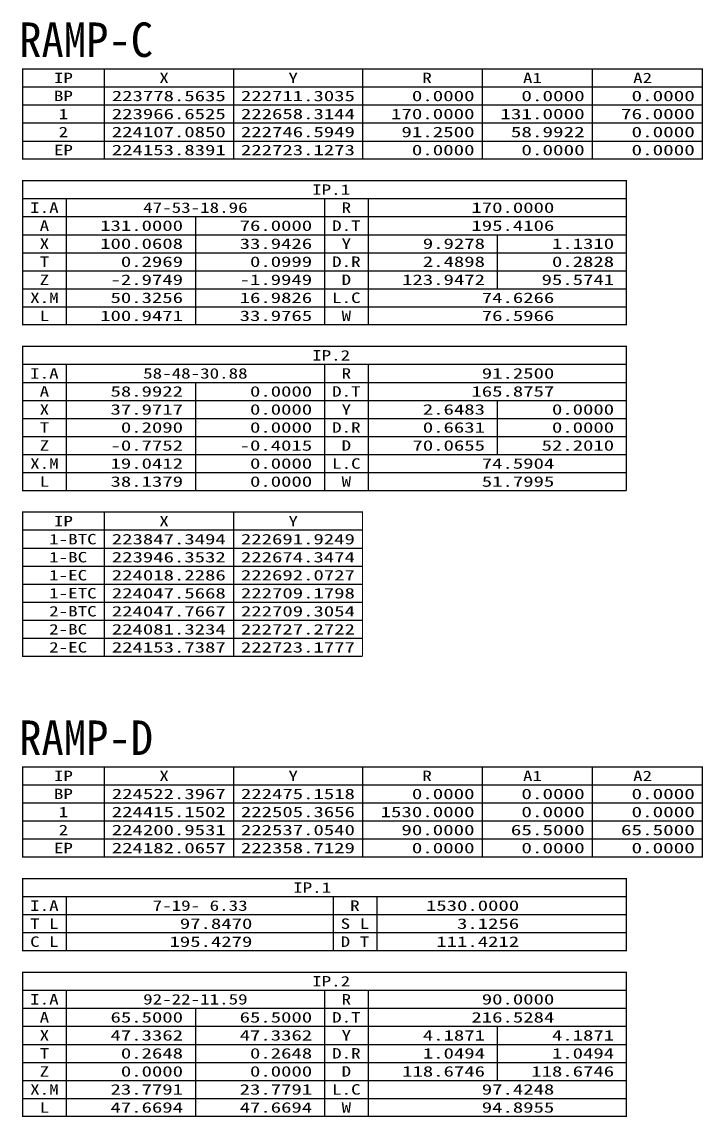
# Model space of a CAD drawing. Extents: x 221399 to 223677, y 223629 to 224581.
# Drawn here: x 223361 to 223677, y 224067 to 224575 of the extents above; entities that cross this region are included whole.
import ezdxf
from ezdxf.enums import TextEntityAlignment as Align

# ---------------------------------------------------------------- set-up
doc = ezdxf.new("R2010")
doc.units = 0
doc.header["$MEASUREMENT"] = 0
for name, color, linetype in [('CA-TABL-LIN1', 4, 'CONTINUOUS'), ('CA-TABL-LIN2', 1, 'CONTINUOUS'), ('CA-TABL-TEX1', 6, 'CONTINUOUS'), ('CA-TABL-TEX2', 3, 'CONTINUOUS'), ('CZ-TEX1', 6, 'CONTINUOUS')]:
    doc.layers.add(name, color=color, linetype=linetype)
doc.styles.add('GHS', font='DotumChe.ttf')

msp = doc.modelspace()

# ---------------------------------------------------------------- linework, layer by layer
at = {"layer": 'CA-TABL-LIN1', "linetype": 'Continuous', "const_width": 0.6000000000000001}
for points in [[(223676.4868169294, 224511.3461694011), (223361.4468169294, 224511.3461694011), (223361.4468169294, 224553.1461694011), (223676.4868169294, 224553.1461694011)], [(223641.2868169294, 224501.3461694011), (223361.4468169294, 224501.3461694011), (223361.4468169294, 224434.4661694011), (223641.2868169294, 224434.4661694011)]]:
    msp.add_lwpolyline(points, close=True, dxfattribs=at)
for points in [[(223361.4468169294, 224544.7861694011), (223676.4868169294, 224544.7861694011)], [(223361.4468169294, 224492.9861694011), (223641.2868169294, 224492.9861694011)], [(223361.4468169294, 224357.5861694011), (223641.2868169294, 224357.5861694011), (223361.4468169294, 224357.5861694011), (223361.4468169294, 224424.4661694011), (223641.2868169294, 224424.4661694011), (223641.2868169294, 224357.5861694011)], [(223361.4468169294, 224416.1061694011), (223641.2868169294, 224416.1061694011)], [(223361.4468169294, 224280.7061694011), (223518.9668169294, 224280.7061694011), (223361.4468169294, 224280.7061694011), (223361.4468169294, 224347.5861694011), (223518.9668169294, 224347.5861694011), (223518.9668169294, 224280.7061694011)], [(223361.4468169294, 224339.2261694011), (223518.9668169294, 224339.2261694011)]]:
    msp.add_lwpolyline(points, dxfattribs=at)
at = {"layer": 'CA-TABL-LIN1', "const_width": 0.6000000000000001}
for points in [[(223676.4868169294, 224187.620993545), (223361.4468169294, 224187.620993545), (223361.4468169294, 224229.420993545), (223676.4868169294, 224229.420993545)], [(223641.2868169294, 224144.180993545), (223361.4468169294, 224144.180993545), (223361.4468169294, 224177.620993545), (223641.2868169294, 224177.620993545)], [(223641.2868169294, 224067.3009935451), (223361.4468169294, 224067.3009935451), (223361.4468169294, 224134.180993545), (223641.2868169294, 224134.180993545)]]:
    msp.add_lwpolyline(points, close=True, dxfattribs=at)
for points in [[(223361.4468169294, 224221.060993545), (223676.4868169294, 224221.060993545)], [(223361.4468169294, 224169.2609935451), (223641.2868169294, 224169.2609935451)], [(223361.4468169294, 224125.8209935451), (223641.2868169294, 224125.8209935451)]]:
    msp.add_lwpolyline(points, dxfattribs=at)
at = {"layer": 'CA-TABL-LIN2', "linetype": 'Continuous'}
for p, q in [((223459.1268169294, 224553.1461694011), (223459.1268169294, 224511.3461694011)), ((223518.9668169294, 224553.1461694011), (223518.9668169294, 224511.3461694011)), ((223574.4068169294, 224553.1461694011), (223574.4068169294, 224511.3461694011)), ((223625.4468169294, 224553.1461694011), (223625.4468169294, 224511.3461694011)), ((223361.4468169294, 224536.4261694011), (223676.4868169294, 224536.4261694011)), ((223361.4468169294, 224528.0661694011), (223676.4868169294, 224528.0661694011)), ((223361.4468169294, 224519.7061694011), (223676.4868169294, 224519.7061694011)), ((223676.4868169294, 224511.3461694011), (223361.4468169294, 224511.3461694011)), ((223381.6868169294, 224492.9861694011), (223381.6868169294, 224434.4661694011)), ((223501.3668169294, 224492.9861694011), (223501.3668169294, 224434.4661694011)), ((223521.6068169294, 224492.9861694011), (223521.6068169294, 224434.4661694011)), ((223361.4468169294, 224484.6261694011), (223641.2868169294, 224484.6261694011)), ((223441.5268169294, 224484.6261694011), (223441.5268169294, 224434.4661694011)), ((223361.4468169294, 224476.2661694011), (223641.2868169294, 224476.2661694011)), ((223581.4468169294, 224476.2661694011), (223581.4468169294, 224451.1861694011)), ((223361.4468169294, 224467.9061694011), (223641.2868169294, 224467.9061694011)), ((223361.4468169294, 224459.5461694011), (223641.2868169294, 224459.5461694011)), ((223361.4468169294, 224451.1861694011), (223641.2868169294, 224451.1861694011)), ((223361.4468169294, 224442.8261694011), (223641.2868169294, 224442.8261694011)), ((223641.2868169294, 224434.4661694011), (223361.4468169294, 224434.4661694011)), ((223381.6868169294, 224416.1061694011), (223381.6868169294, 224357.5861694011)), ((223501.3668169294, 224416.1061694011), (223501.3668169294, 224357.5861694011)), ((223521.6068169294, 224416.1061694011), (223521.6068169294, 224357.5861694011)), ((223361.4468169294, 224407.7461694011), (223641.2868169294, 224407.7461694011)), ((223441.5268169294, 224407.7461694011), (223441.5268169294, 224357.5861694011)), ((223361.4468169294, 224399.3861694011), (223641.2868169294, 224399.3861694011)), ((223581.4468169294, 224399.3861694011), (223581.4468169294, 224374.3061694011)), ((223361.4468169294, 224391.0261694011), (223641.2868169294, 224391.0261694011)), ((223361.4468169294, 224382.6661694011), (223641.2868169294, 224382.6661694011)), ((223361.4468169294, 224374.3061694011), (223641.2868169294, 224374.3061694011)), ((223361.4468169294, 224365.9461694011), (223641.2868169294, 224365.9461694011)), ((223459.1268169294, 224347.5861694011), (223459.1268169294, 224280.7061694011)), ((223361.4468169294, 224330.8661694011), (223518.9668169294, 224330.8661694011)), ((223361.4468169294, 224322.5061694011), (223518.9668169294, 224322.5061694011)), ((223361.4468169294, 224314.1461694011), (223518.9668169294, 224314.1461694011)), ((223361.4468169294, 224305.7861694011), (223518.9668169294, 224305.7861694011)), ((223361.4468169294, 224297.4261694011), (223518.9668169294, 224297.4261694011)), ((223361.4468169294, 224289.0661694011), (223518.9668169294, 224289.0661694011))]:
    msp.add_line(p, q, dxfattribs=at)
at = {"layer": 'CA-TABL-LIN2'}
for p, q in [((223459.1268169294, 224229.420993545), (223459.1268169294, 224187.620993545)), ((223518.9668169294, 224229.420993545), (223518.9668169294, 224187.620993545)), ((223574.4068169294, 224229.420993545), (223574.4068169294, 224187.620993545)), ((223625.4468169294, 224229.420993545), (223625.4468169294, 224187.620993545)), ((223361.4468169294, 224212.700993545), (223676.4868169294, 224212.700993545)), ((223361.4468169294, 224204.340993545), (223676.4868169294, 224204.340993545)), ((223361.4468169294, 224195.980993545), (223676.4868169294, 224195.980993545)), ((223676.4868169294, 224187.620993545), (223361.4468169294, 224187.620993545)), ((223381.6868169294, 224169.2609935451), (223381.6868169294, 224144.180993545)), ((223525.5668169294, 224169.2609935451), (223525.5668169294, 224144.180993545)), ((223361.4468169294, 224160.900993545), (223641.2868169294, 224160.900993545)), ((223361.4468169294, 224152.5409935451), (223641.2868169294, 224152.5409935451)), ((223641.2868169294, 224144.180993545), (223361.4468169294, 224144.180993545)), ((223381.6868169294, 224125.8209935451), (223381.6868169294, 224067.3009935451)), ((223501.3668169294, 224125.8209935451), (223501.3668169294, 224067.3009935451)), ((223521.6068169294, 224125.8209935451), (223521.6068169294, 224067.3009935451)), ((223361.4468169294, 224117.460993545), (223641.2868169294, 224117.460993545)), ((223441.5268169294, 224117.460993545), (223441.5268169294, 224067.3009935451)), ((223361.4468169294, 224109.1009935451), (223641.2868169294, 224109.1009935451)), ((223581.4468169294, 224109.1009935451), (223581.4468169294, 224084.020993545)), ((223361.4468169294, 224100.7409935451), (223641.2868169294, 224100.7409935451)), ((223361.4468169294, 224092.3809935451), (223641.2868169294, 224092.3809935451)), ((223361.4468169294, 224084.020993545), (223641.2868169294, 224084.020993545)), ((223361.4468169294, 224075.6609935451), (223641.2868169294, 224075.6609935451)), ((223641.2868169294, 224067.3009935451), (223361.4468169294, 224067.3009935451))]:
    msp.add_line(p, q, dxfattribs=at)
at = {"layer": 'CA-TABL-LIN2', "linetype": 'Continuous', "const_width": 0.6000000000000001}
for points in [[(223399.2868169294, 224553.1461694011), (223399.2868169294, 224511.3461694011)], [(223399.2868169294, 224347.5861694011), (223399.2868169294, 224280.7061694011)]]:
    msp.add_lwpolyline(points, dxfattribs=at)
at = {"layer": 'CA-TABL-LIN2', "const_width": 0.6000000000000001}
msp.add_lwpolyline([(223399.2868169294, 224229.420993545), (223399.2868169294, 224187.620993545)], dxfattribs=at)
at = {"layer": 'CA-TABL-LIN2'}
msp.add_lwpolyline([(223505.3268169294, 224169.2609935451), (223505.3268169294, 224144.180993545)], dxfattribs=at)

# ---------------------------------------------------------------- texts
at = {"layer": 'CA-TABL-TEX1', "style": 'GHS'}
for s, width, p, p2 in [('IP', 1.33345170454369, (223375.9668169294, 224546.5461694011), (223384.7668169294, 224546.5461694011)), ('X', 1.33345170454369, (223424.8068169294, 224546.5461694011), (223429.2068169294, 224546.5461694011)), ('Y', 1.33345170454369, (223484.6468169294, 224546.5461694011), (223489.0468169294, 224546.5461694011)), ('R', 1.33345170454369, (223546.6868169294, 224546.5461694011), (223551.0868169294, 224546.5461694011)), ('A1', 1.33345170454369, (223593.3268169294, 224546.5461694011), (223602.1268169294, 224546.5461694011)), ('A2', 1.33345170454369, (223644.3668169294, 224546.5461694011), (223653.1668169294, 224546.5461694011)), ('IP.1', 1.333451704545895, (223495.6468169294, 224494.7461694011), (223513.2468169294, 224494.7461694011)), ('IP.2', 1.333451704545895, (223495.6468169294, 224417.8661694012), (223513.2468169294, 224417.8661694012)), ('IP', 1.33345170454369, (223375.9668169294, 224340.9861694011), (223384.7668169294, 224340.9861694011)), ('X', 1.33345170454369, (223424.8068169294, 224340.9861694011), (223429.2068169294, 224340.9861694011)), ('Y', 1.33345170454369, (223484.6468169294, 224340.9861694011), (223489.0468169294, 224340.9861694011)), ('IP', 1.33345170454369, (223375.9668169294, 224222.820993545), (223384.7668169294, 224222.820993545)), ('X', 1.33345170454369, (223424.8068169294, 224222.820993545), (223429.2068169294, 224222.820993545)), ('Y', 1.33345170454369, (223484.6468169294, 224222.820993545), (223489.0468169294, 224222.820993545)), ('R', 1.33345170454369, (223546.6868169294, 224222.820993545), (223551.0868169294, 224222.820993545)), ('A1', 1.33345170454369, (223593.3268169294, 224222.820993545), (223602.1268169294, 224222.820993545)), ('A2', 1.33345170454369, (223644.3668169294, 224222.820993545), (223653.1668169294, 224222.820993545)), ('IP.1', 1.333451704545895, (223486.8468169294, 224171.020993545), (223504.4468169294, 224171.020993545)), ('IP.2', 1.333451704545895, (223495.6468169294, 224127.580993545), (223513.2468169294, 224127.580993545))]:
    msp.add_text(s, height=4.840000000000001, dxfattribs=dict(at, width=width)).set_placement(p, p2, align=Align.FIT)
at = {"layer": 'CA-TABL-TEX2', "style": 'GHS'}
for s, width, p, p2 in [('BP', 1.33345170454369, (223375.9668169294, 224538.1861694011), (223384.7668169294, 224538.1861694011)), ('223778.5635', 1.454674586776538, (223402.8068169294, 224538.1861694011), (223455.6068169294, 224538.1861694011)), ('222711.3035', 1.454674586776538, (223462.6468169294, 224538.1861694011), (223515.4468169294, 224538.1861694011)), ('    0.0000', 1.466796874999823, (223522.4868169294, 224538.1861694011), (223570.8868169294, 224538.1861694011)), ('   0.0000', 1.481613005050505, (223577.9268169294, 224538.1861694011), (223621.9268169294, 224538.1861694011)), ('   0.0000', 1.481613005050505, (223628.9668169294, 224538.1861694011), (223672.9668169294, 224538.1861694011)), ('1', 1.33345170454369, (223378.1668169294, 224529.8261694011), (223382.5668169294, 224529.8261694011)), ('223966.6525', 1.454674586776538, (223402.8068169294, 224529.8261694011), (223455.6068169294, 224529.8261694011)), ('222658.3144', 1.454674586776538, (223462.6468169294, 224529.8261694011), (223515.4468169294, 224529.8261694011)), ('  170.0000', 1.466796874999823, (223522.4868169294, 224529.8261694011), (223570.8868169294, 224529.8261694011)), (' 131.0000', 1.481613005050505, (223577.9268169294, 224529.8261694011), (223621.9268169294, 224529.8261694011)), ('  76.0000', 1.481613005050505, (223628.9668169294, 224529.8261694011), (223672.9668169294, 224529.8261694011)), ('2', 1.33345170454369, (223378.1668169294, 224521.4661694011), (223382.5668169294, 224521.4661694011)), ('224107.0850', 1.454674586776538, (223402.8068169294, 224521.4661694011), (223455.6068169294, 224521.4661694011)), ('222746.5949', 1.454674586776538, (223462.6468169294, 224521.4661694011), (223515.4468169294, 224521.4661694011)), ('   91.2500', 1.466796874999823, (223522.4868169294, 224521.4661694011), (223570.8868169294, 224521.4661694011)), ('  58.9922', 1.481613005050505, (223577.9268169294, 224521.4661694011), (223621.9268169294, 224521.4661694011)), ('   0.0000', 1.481613005050505, (223628.9668169294, 224521.4661694011), (223672.9668169294, 224521.4661694011)), ('EP', 1.33345170454369, (223375.9668169294, 224513.1061694011), (223384.7668169294, 224513.1061694011)), ('224153.8391', 1.454674586776538, (223402.8068169294, 224513.1061694011), (223455.6068169294, 224513.1061694011)), ('222723.1273', 1.454674586776538, (223462.6468169294, 224513.1061694011), (223515.4468169294, 224513.1061694011)), ('    0.0000', 1.466796874999823, (223522.4868169294, 224513.1061694011), (223570.8868169294, 224513.1061694011)), ('   0.0000', 1.481613005050505, (223577.9268169294, 224513.1061694011), (223621.9268169294, 224513.1061694011)), ('   0.0000', 1.481613005050505, (223628.9668169294, 224513.1061694011), (223672.9668169294, 224513.1061694011)), ('I.A', 1.33345170454663, (223364.9668169294, 224486.3861694011), (223378.1668169294, 224486.3861694011)), ('47-53-18.96', 1.333451704545294, (223417.3268169294, 224486.3861694011), (223465.7268169294, 224486.3861694011)), ('47-53-18.96', 1.333451704545294, (223417.3268169294, 224486.3861694011), (223465.7268169294, 224486.3861694011)), ('R', 1.33345170454369, (223509.2868169294, 224486.3861694011), (223513.6868169294, 224486.3861694011)), ('   170.0000', 1.454674586776538, (223555.0468169294, 224486.3861694011), (223607.8468169294, 224486.3861694011)), ('A', 1.33345170454369, (223369.3668169294, 224478.0261694011), (223373.7668169294, 224478.0261694011)), ('   131.0000', 1.45467458677734, (223383.0068169294, 224478.0261694011), (223435.8068169294, 224478.0261694011)), ('    76.0000', 1.45467458677734, (223442.8468169294, 224478.0261694011), (223495.6468169294, 224478.0261694011)), ('D.T', 1.33345170454369, (223504.8868169294, 224478.0261694011), (223518.0868169294, 224478.0261694011)), ('   195.4106', 1.454674586776538, (223555.0468169294, 224478.0261694011), (223607.8468169294, 224478.0261694011)), ('X', 1.33345170454369, (223369.3668169294, 224469.6661694011), (223373.7668169294, 224469.6661694011)), ('   100.0608', 1.45467458677734, (223383.0068169294, 224469.6661694011), (223435.8068169294, 224469.6661694011)), ('    33.9426', 1.45467458677734, (223442.8468169294, 224469.6661694011), (223495.6468169294, 224469.6661694011)), ('Y', 1.33345170454369, (223509.2868169294, 224469.6661694011), (223513.6868169294, 224469.6661694011)), ('     9.9278', 1.454674586776538, (223522.9268169294, 224469.6661694011), (223575.7268169294, 224469.6661694011)), ('     1.1310', 1.454674586776538, (223582.7668169294, 224469.6661694011), (223635.5668169294, 224469.6661694011)), ('T', 1.33345170454369, (223369.3668169294, 224461.3061694011), (223373.7668169294, 224461.3061694011)), ('     0.2969', 1.45467458677734, (223383.0068169294, 224461.3061694011), (223435.8068169294, 224461.3061694011)), ('     0.0999', 1.45467458677734, (223442.8468169294, 224461.3061694011), (223495.6468169294, 224461.3061694011)), ('D.R', 1.33345170454369, (223504.8868169294, 224461.3061694011), (223518.0868169294, 224461.3061694011)), ('     2.4898', 1.454674586776538, (223522.9268169294, 224461.3061694011), (223575.7268169294, 224461.3061694011)), ('     0.2828', 1.454674586776538, (223582.7668169294, 224461.3061694011), (223635.5668169294, 224461.3061694011)), ('Z', 1.33345170454369, (223369.3668169294, 224452.9461694011), (223373.7668169294, 224452.9461694011)), ('    -2.9749', 1.45467458677734, (223383.0068169294, 224452.9461694011), (223435.8068169294, 224452.9461694011)), ('    -1.9949', 1.45467458677734, (223442.8468169294, 224452.9461694011), (223495.6468169294, 224452.9461694011)), ('D', 1.33345170454369, (223509.2868169294, 224452.9461694011), (223513.6868169294, 224452.9461694011)), ('   123.9472', 1.454674586776538, (223522.9268169294, 224452.9461694011), (223575.7268169294, 224452.9461694011)), ('    95.5741', 1.454674586776538, (223582.7668169294, 224452.9461694011), (223635.5668169294, 224452.9461694011)), ('X.M', 1.33345170454663, (223364.9668169294, 224444.5861694011), (223378.1668169294, 224444.5861694011)), ('    50.3256', 1.45467458677734, (223383.0068169294, 224444.5861694011), (223435.8068169294, 224444.5861694011)), ('    16.9826', 1.45467458677734, (223442.8468169294, 224444.5861694011), (223495.6468169294, 224444.5861694011)), ('L.C', 1.33345170454369, (223504.8868169294, 224444.5861694011), (223518.0868169294, 224444.5861694011)), ('    74.6266', 1.454674586776538, (223555.0468169294, 224444.5861694011), (223607.8468169294, 224444.5861694011)), ('L', 1.33345170454369, (223369.3668169294, 224436.2261694011), (223373.7668169294, 224436.2261694011)), ('   100.9471', 1.45467458677734, (223383.0068169294, 224436.2261694011), (223435.8068169294, 224436.2261694011)), ('    33.9765', 1.45467458677734, (223442.8468169294, 224436.2261694011), (223495.6468169294, 224436.2261694011)), ('W', 1.33345170454369, (223509.2868169294, 224436.2261694011), (223513.6868169294, 224436.2261694011)), ('    76.5966', 1.454674586776538, (223555.0468169294, 224436.2261694011), (223607.8468169294, 224436.2261694011)), ('I.A', 1.33345170454663, (223364.9668169294, 224409.5061694011), (223378.1668169294, 224409.5061694011)), ('58-48-30.88', 1.333451704545294, (223417.3268169294, 224409.5061694011), (223465.7268169294, 224409.5061694011)), ('58-48-30.88', 1.333451704545294, (223417.3268169294, 224409.5061694011), (223465.7268169294, 224409.5061694011)), ('R', 1.33345170454369, (223509.2868169294, 224409.5061694011), (223513.6868169294, 224409.5061694011)), ('    91.2500', 1.454674586776538, (223555.0468169294, 224409.5061694011), (223607.8468169294, 224409.5061694011)), ('A', 1.33345170454369, (223369.3668169294, 224401.1461694011), (223373.7668169294, 224401.1461694011)), ('    58.9922', 1.45467458677734, (223383.0068169294, 224401.1461694011), (223435.8068169294, 224401.1461694011)), ('     0.0000', 1.45467458677734, (223442.8468169294, 224401.1461694011), (223495.6468169294, 224401.1461694011)), ('D.T', 1.33345170454369, (223504.8868169294, 224401.1461694011), (223518.0868169294, 224401.1461694011)), ('   165.8757', 1.454674586776538, (223555.0468169294, 224401.1461694011), (223607.8468169294, 224401.1461694011)), ('X', 1.33345170454369, (223369.3668169294, 224392.7861694011), (223373.7668169294, 224392.7861694011)), ('    37.9717', 1.45467458677734, (223383.0068169294, 224392.7861694011), (223435.8068169294, 224392.7861694011)), ('     0.0000', 1.45467458677734, (223442.8468169294, 224392.7861694011), (223495.6468169294, 224392.7861694011)), ('Y', 1.33345170454369, (223509.2868169294, 224392.7861694011), (223513.6868169294, 224392.7861694011)), ('     2.6483', 1.454674586776538, (223522.9268169294, 224392.7861694011), (223575.7268169294, 224392.7861694011)), ('     0.0000', 1.454674586776538, (223582.7668169294, 224392.7861694011), (223635.5668169294, 224392.7861694011)), ('T', 1.33345170454369, (223369.3668169294, 224384.4261694012), (223373.7668169294, 224384.4261694012)), ('     0.2090', 1.45467458677734, (223383.0068169294, 224384.4261694012), (223435.8068169294, 224384.4261694012)), ('     0.0000', 1.45467458677734, (223442.8468169294, 224384.4261694012), (223495.6468169294, 224384.4261694012)), ('D.R', 1.33345170454369, (223504.8868169294, 224384.4261694012), (223518.0868169294, 224384.4261694012)), ('     0.6631', 1.454674586776538, (223522.9268169294, 224384.4261694012), (223575.7268169294, 224384.4261694012)), ('     0.0000', 1.454674586776538, (223582.7668169294, 224384.4261694012), (223635.5668169294, 224384.4261694012)), ('Z', 1.33345170454369, (223369.3668169294, 224376.0661694011), (223373.7668169294, 224376.0661694011)), ('    -0.7752', 1.45467458677734, (223383.0068169294, 224376.0661694011), (223435.8068169294, 224376.0661694011)), ('    -0.4015', 1.45467458677734, (223442.8468169294, 224376.0661694011), (223495.6468169294, 224376.0661694011)), ('D', 1.33345170454369, (223509.2868169294, 224376.0661694011), (223513.6868169294, 224376.0661694011)), ('    70.0655', 1.454674586776538, (223522.9268169294, 224376.0661694011), (223575.7268169294, 224376.0661694011)), ('    52.2010', 1.454674586776538, (223582.7668169294, 224376.0661694011), (223635.5668169294, 224376.0661694011)), ('X.M', 1.33345170454663, (223364.9668169294, 224367.7061694011), (223378.1668169294, 224367.7061694011)), ('    19.0412', 1.45467458677734, (223383.0068169294, 224367.7061694011), (223435.8068169294, 224367.7061694011)), ('     0.0000', 1.45467458677734, (223442.8468169294, 224367.7061694011), (223495.6468169294, 224367.7061694011)), ('L.C', 1.33345170454369, (223504.8868169294, 224367.7061694011), (223518.0868169294, 224367.7061694011)), ('    74.5904', 1.454674586776538, (223555.0468169294, 224367.7061694011), (223607.8468169294, 224367.7061694011)), ('L', 1.33345170454369, (223369.3668169294, 224359.3461694011), (223373.7668169294, 224359.3461694011)), ('    38.1379', 1.45467458677734, (223383.0068169294, 224359.3461694011), (223435.8068169294, 224359.3461694011)), ('     0.0000', 1.45467458677734, (223442.8468169294, 224359.3461694011), (223495.6468169294, 224359.3461694011)), ('W', 1.33345170454369, (223509.2868169294, 224359.3461694011), (223513.6868169294, 224359.3461694011)), ('    51.7995', 1.454674586776538, (223555.0468169294, 224359.3461694011), (223607.8468169294, 224359.3461694011)), ('  1-BTC', 1.33345170454495, (223364.9668169294, 224332.6261694011), (223395.7668169294, 224332.6261694011)), ('223847.3494', 1.454674586776538, (223402.8068169294, 224332.6261694011), (223455.6068169294, 224332.6261694011)), ('222691.9249', 1.454674586776538, (223462.6468169294, 224332.6261694011), (223515.4468169294, 224332.6261694011)), ('  1-BC', 1.33345170454516, (223364.9668169294, 224324.2661694011), (223391.3668169294, 224324.2661694011)), ('223946.3532', 1.454674586776538, (223402.8068169294, 224324.2661694011), (223455.6068169294, 224324.2661694011)), ('222674.3474', 1.454674586776538, (223462.6468169294, 224324.2661694011), (223515.4468169294, 224324.2661694011)), ('  1-EC', 1.33345170454516, (223364.9668169294, 224315.9061694011), (223391.3668169294, 224315.9061694011)), ('224018.2286', 1.454674586776538, (223402.8068169294, 224315.9061694011), (223455.6068169294, 224315.9061694011)), ('222692.0727', 1.454674586776538, (223462.6468169294, 224315.9061694011), (223515.4468169294, 224315.9061694011)), ('  1-ETC', 1.33345170454495, (223364.9668169294, 224307.5461694011), (223395.7668169294, 224307.5461694011)), ('224047.5668', 1.454674586776538, (223402.8068169294, 224307.5461694011), (223455.6068169294, 224307.5461694011)), ('222709.1798', 1.454674586776538, (223462.6468169294, 224307.5461694011), (223515.4468169294, 224307.5461694011)), ('  2-BTC', 1.33345170454495, (223364.9668169294, 224299.1861694011), (223395.7668169294, 224299.1861694011)), ('224047.7667', 1.454674586776538, (223402.8068169294, 224299.1861694011), (223455.6068169294, 224299.1861694011)), ('222709.3054', 1.454674586776538, (223462.6468169294, 224299.1861694011), (223515.4468169294, 224299.1861694011)), ('  2-BC', 1.33345170454516, (223364.9668169294, 224290.8261694011), (223391.3668169294, 224290.8261694011)), ('224081.3234', 1.454674586776538, (223402.8068169294, 224290.8261694011), (223455.6068169294, 224290.8261694011)), ('222727.2722', 1.454674586776538, (223462.6468169294, 224290.8261694011), (223515.4468169294, 224290.8261694011)), ('  2-EC', 1.33345170454516, (223364.9668169294, 224282.4661694011), (223391.3668169294, 224282.4661694011)), ('224153.7387', 1.454674586776538, (223402.8068169294, 224282.4661694011), (223455.6068169294, 224282.4661694011)), ('222723.1777', 1.454674586776538, (223462.6468169294, 224282.4661694011), (223515.4468169294, 224282.4661694011)), ('BP', 1.33345170454369, (223375.9668169294, 224214.460993545), (223384.7668169294, 224214.460993545)), ('224522.3967', 1.454674586776538, (223402.8068169294, 224214.460993545), (223455.6068169294, 224214.460993545)), ('222475.1518', 1.454674586776538, (223462.6468169294, 224214.460993545), (223515.4468169294, 224214.460993545)), ('    0.0000', 1.466796874999823, (223522.4868169294, 224214.460993545), (223570.8868169294, 224214.460993545)), ('   0.0000', 1.481613005050505, (223577.9268169294, 224214.460993545), (223621.9268169294, 224214.460993545)), ('   0.0000', 1.481613005050505, (223628.9668169294, 224214.460993545), (223672.9668169294, 224214.460993545)), ('1', 1.33345170454369, (223378.1668169294, 224206.100993545), (223382.5668169294, 224206.100993545)), ('224415.1502', 1.454674586776538, (223402.8068169294, 224206.100993545), (223455.6068169294, 224206.100993545)), ('222505.3656', 1.454674586776538, (223462.6468169294, 224206.100993545), (223515.4468169294, 224206.100993545)), (' 1530.0000', 1.466796874999823, (223522.4868169294, 224206.100993545), (223570.8868169294, 224206.100993545)), ('   0.0000', 1.481613005050505, (223577.9268169294, 224206.100993545), (223621.9268169294, 224206.100993545)), ('   0.0000', 1.481613005050505, (223628.9668169294, 224206.100993545), (223672.9668169294, 224206.100993545)), ('2', 1.33345170454369, (223378.1668169294, 224197.740993545), (223382.5668169294, 224197.740993545)), ('224200.9531', 1.454674586776538, (223402.8068169294, 224197.740993545), (223455.6068169294, 224197.740993545)), ('222537.0540', 1.454674586776538, (223462.6468169294, 224197.740993545), (223515.4468169294, 224197.740993545)), ('   90.0000', 1.466796874999823, (223522.4868169294, 224197.740993545), (223570.8868169294, 224197.740993545)), ('  65.5000', 1.481613005050505, (223577.9268169294, 224197.740993545), (223621.9268169294, 224197.740993545)), ('  65.5000', 1.481613005050505, (223628.9668169294, 224197.740993545), (223672.9668169294, 224197.740993545)), ('EP', 1.33345170454369, (223375.9668169294, 224189.380993545), (223384.7668169294, 224189.380993545)), ('224182.0657', 1.454674586776538, (223402.8068169294, 224189.380993545), (223455.6068169294, 224189.380993545)), ('222358.7129', 1.454674586776538, (223462.6468169294, 224189.380993545), (223515.4468169294, 224189.380993545)), ('    0.0000', 1.466796874999823, (223522.4868169294, 224189.380993545), (223570.8868169294, 224189.380993545)), ('   0.0000', 1.481613005050505, (223577.9268169294, 224189.380993545), (223621.9268169294, 224189.380993545)), ('   0.0000', 1.481613005050505, (223628.9668169294, 224189.380993545), (223672.9668169294, 224189.380993545)), ('I.A', 1.33345170454663, (223364.9668169294, 224162.6609935451), (223378.1668169294, 224162.6609935451)), (' 7-19- 6.33', 1.333451704545294, (223417.3268169294, 224162.6609935451), (223465.7268169294, 224162.6609935451)), (' 7-19- 6.33', 1.333451704545294, (223417.3268169294, 224162.6609935451), (223465.7268169294, 224162.6609935451)), ('R', 1.33345170454369, (223513.2468169294, 224162.6609935451), (223517.6468169294, 224162.6609935451)), ('  1530.0000', 1.454674586776538, (223538.7668169294, 224162.6609935451), (223591.5668169294, 224162.6609935451)), ('T L', 1.33345170454663, (223364.9668169294, 224154.300993545), (223378.1668169294, 224154.300993545)), ('    97.8470', 1.45467458677734, (223415.1268169294, 224154.300993545), (223467.9268169294, 224154.300993545)), ('S L', 1.33345170454663, (223508.8468169294, 224154.300993545), (223522.0468169294, 224154.300993545)), ('     3.1256', 1.454674586776538, (223538.7668169294, 224154.300993545), (223591.5668169294, 224154.300993545)), ('C L', 1.33345170454663, (223364.9668169294, 224145.9409935451), (223378.1668169294, 224145.9409935451)), ('   195.4279', 1.45467458677734, (223415.1268169294, 224145.9409935451), (223467.9268169294, 224145.9409935451)), ('D T', 1.33345170454663, (223508.8468169294, 224145.9409935451), (223522.0468169294, 224145.9409935451)), ('   111.4212', 1.454674586776538, (223538.7668169294, 224145.9409935451), (223591.5668169294, 224145.9409935451)), ('I.A', 1.33345170454663, (223364.9668169294, 224119.2209935451), (223378.1668169294, 224119.2209935451)), ('92-22-11.59', 1.333451704545294, (223417.3268169294, 224119.2209935451), (223465.7268169294, 224119.2209935451)), ('92-22-11.59', 1.333451704545294, (223417.3268169294, 224119.2209935451), (223465.7268169294, 224119.2209935451)), ('R', 1.33345170454369, (223509.2868169294, 224119.2209935451), (223513.6868169294, 224119.2209935451)), ('    90.0000', 1.454674586776538, (223555.0468169294, 224119.2209935451), (223607.8468169294, 224119.2209935451)), ('A', 1.33345170454369, (223369.3668169294, 224110.8609935451), (223373.7668169294, 224110.8609935451)), ('    65.5000', 1.45467458677734, (223383.0068169294, 224110.8609935451), (223435.8068169294, 224110.8609935451)), ('    65.5000', 1.45467458677734, (223442.8468169294, 224110.8609935451), (223495.6468169294, 224110.8609935451)), ('D.T', 1.33345170454369, (223504.8868169294, 224110.8609935451), (223518.0868169294, 224110.8609935451)), ('   216.5284', 1.454674586776538, (223555.0468169294, 224110.8609935451), (223607.8468169294, 224110.8609935451)), ('X', 1.33345170454369, (223369.3668169294, 224102.5009935451), (223373.7668169294, 224102.5009935451)), ('    47.3362', 1.45467458677734, (223383.0068169294, 224102.5009935451), (223435.8068169294, 224102.5009935451)), ('    47.3362', 1.45467458677734, (223442.8468169294, 224102.5009935451), (223495.6468169294, 224102.5009935451)), ('Y', 1.33345170454369, (223509.2868169294, 224102.5009935451), (223513.6868169294, 224102.5009935451)), ('     4.1871', 1.454674586776538, (223522.9268169294, 224102.5009935451), (223575.7268169294, 224102.5009935451)), ('     4.1871', 1.454674586776538, (223582.7668169294, 224102.5009935451), (223635.5668169294, 224102.5009935451)), ('T', 1.33345170454369, (223369.3668169294, 224094.1409935451), (223373.7668169294, 224094.1409935451)), ('     0.2648', 1.45467458677734, (223383.0068169294, 224094.1409935451), (223435.8068169294, 224094.1409935451)), ('     0.2648', 1.45467458677734, (223442.8468169294, 224094.1409935451), (223495.6468169294, 224094.1409935451)), ('D.R', 1.33345170454369, (223504.8868169294, 224094.1409935451), (223518.0868169294, 224094.1409935451)), ('     1.0494', 1.454674586776538, (223522.9268169294, 224094.1409935451), (223575.7268169294, 224094.1409935451)), ('     1.0494', 1.454674586776538, (223582.7668169294, 224094.1409935451), (223635.5668169294, 224094.1409935451)), ('Z', 1.33345170454369, (223369.3668169294, 224085.780993545), (223373.7668169294, 224085.780993545)), ('     0.0000', 1.45467458677734, (223383.0068169294, 224085.780993545), (223435.8068169294, 224085.780993545)), ('     0.0000', 1.45467458677734, (223442.8468169294, 224085.780993545), (223495.6468169294, 224085.780993545)), ('D', 1.33345170454369, (223509.2868169294, 224085.780993545), (223513.6868169294, 224085.780993545)), ('   118.6746', 1.454674586776538, (223522.9268169294, 224085.780993545), (223575.7268169294, 224085.780993545)), ('   118.6746', 1.454674586776538, (223582.7668169294, 224085.780993545), (223635.5668169294, 224085.780993545)), ('X.M', 1.33345170454663, (223364.9668169294, 224077.4209935451), (223378.1668169294, 224077.4209935451)), ('    23.7791', 1.45467458677734, (223383.0068169294, 224077.4209935451), (223435.8068169294, 224077.4209935451)), ('    23.7791', 1.45467458677734, (223442.8468169294, 224077.4209935451), (223495.6468169294, 224077.4209935451)), ('L.C', 1.33345170454369, (223504.8868169294, 224077.4209935451), (223518.0868169294, 224077.4209935451)), ('    97.4248', 1.454674586776538, (223555.0468169294, 224077.4209935451), (223607.8468169294, 224077.4209935451)), ('L', 1.33345170454369, (223369.3668169294, 224069.060993545), (223373.7668169294, 224069.060993545)), ('    47.6694', 1.45467458677734, (223383.0068169294, 224069.060993545), (223435.8068169294, 224069.060993545)), ('    47.6694', 1.45467458677734, (223442.8468169294, 224069.060993545), (223495.6468169294, 224069.060993545)), ('W', 1.33345170454369, (223509.2868169294, 224069.060993545), (223513.6868169294, 224069.060993545)), ('    94.8955', 1.454674586776538, (223555.0468169294, 224069.060993545), (223607.8468169294, 224069.060993545))]:
    msp.add_text(s, height=4.840000000000001, dxfattribs=dict(at, width=width)).set_placement(p, p2, align=Align.FIT)
at = {"layer": 'CZ-TEX1', "style": 'GHS'}
for s, p in [('RAMP-C', (223359.8616925596, 224558.6837472606)), ('RAMP-D', (223359.8616925596, 224234.9585714045))]:
    msp.add_text(s, height=16, dxfattribs=at).set_placement(p)

doc.saveas('drawing.dxf')
